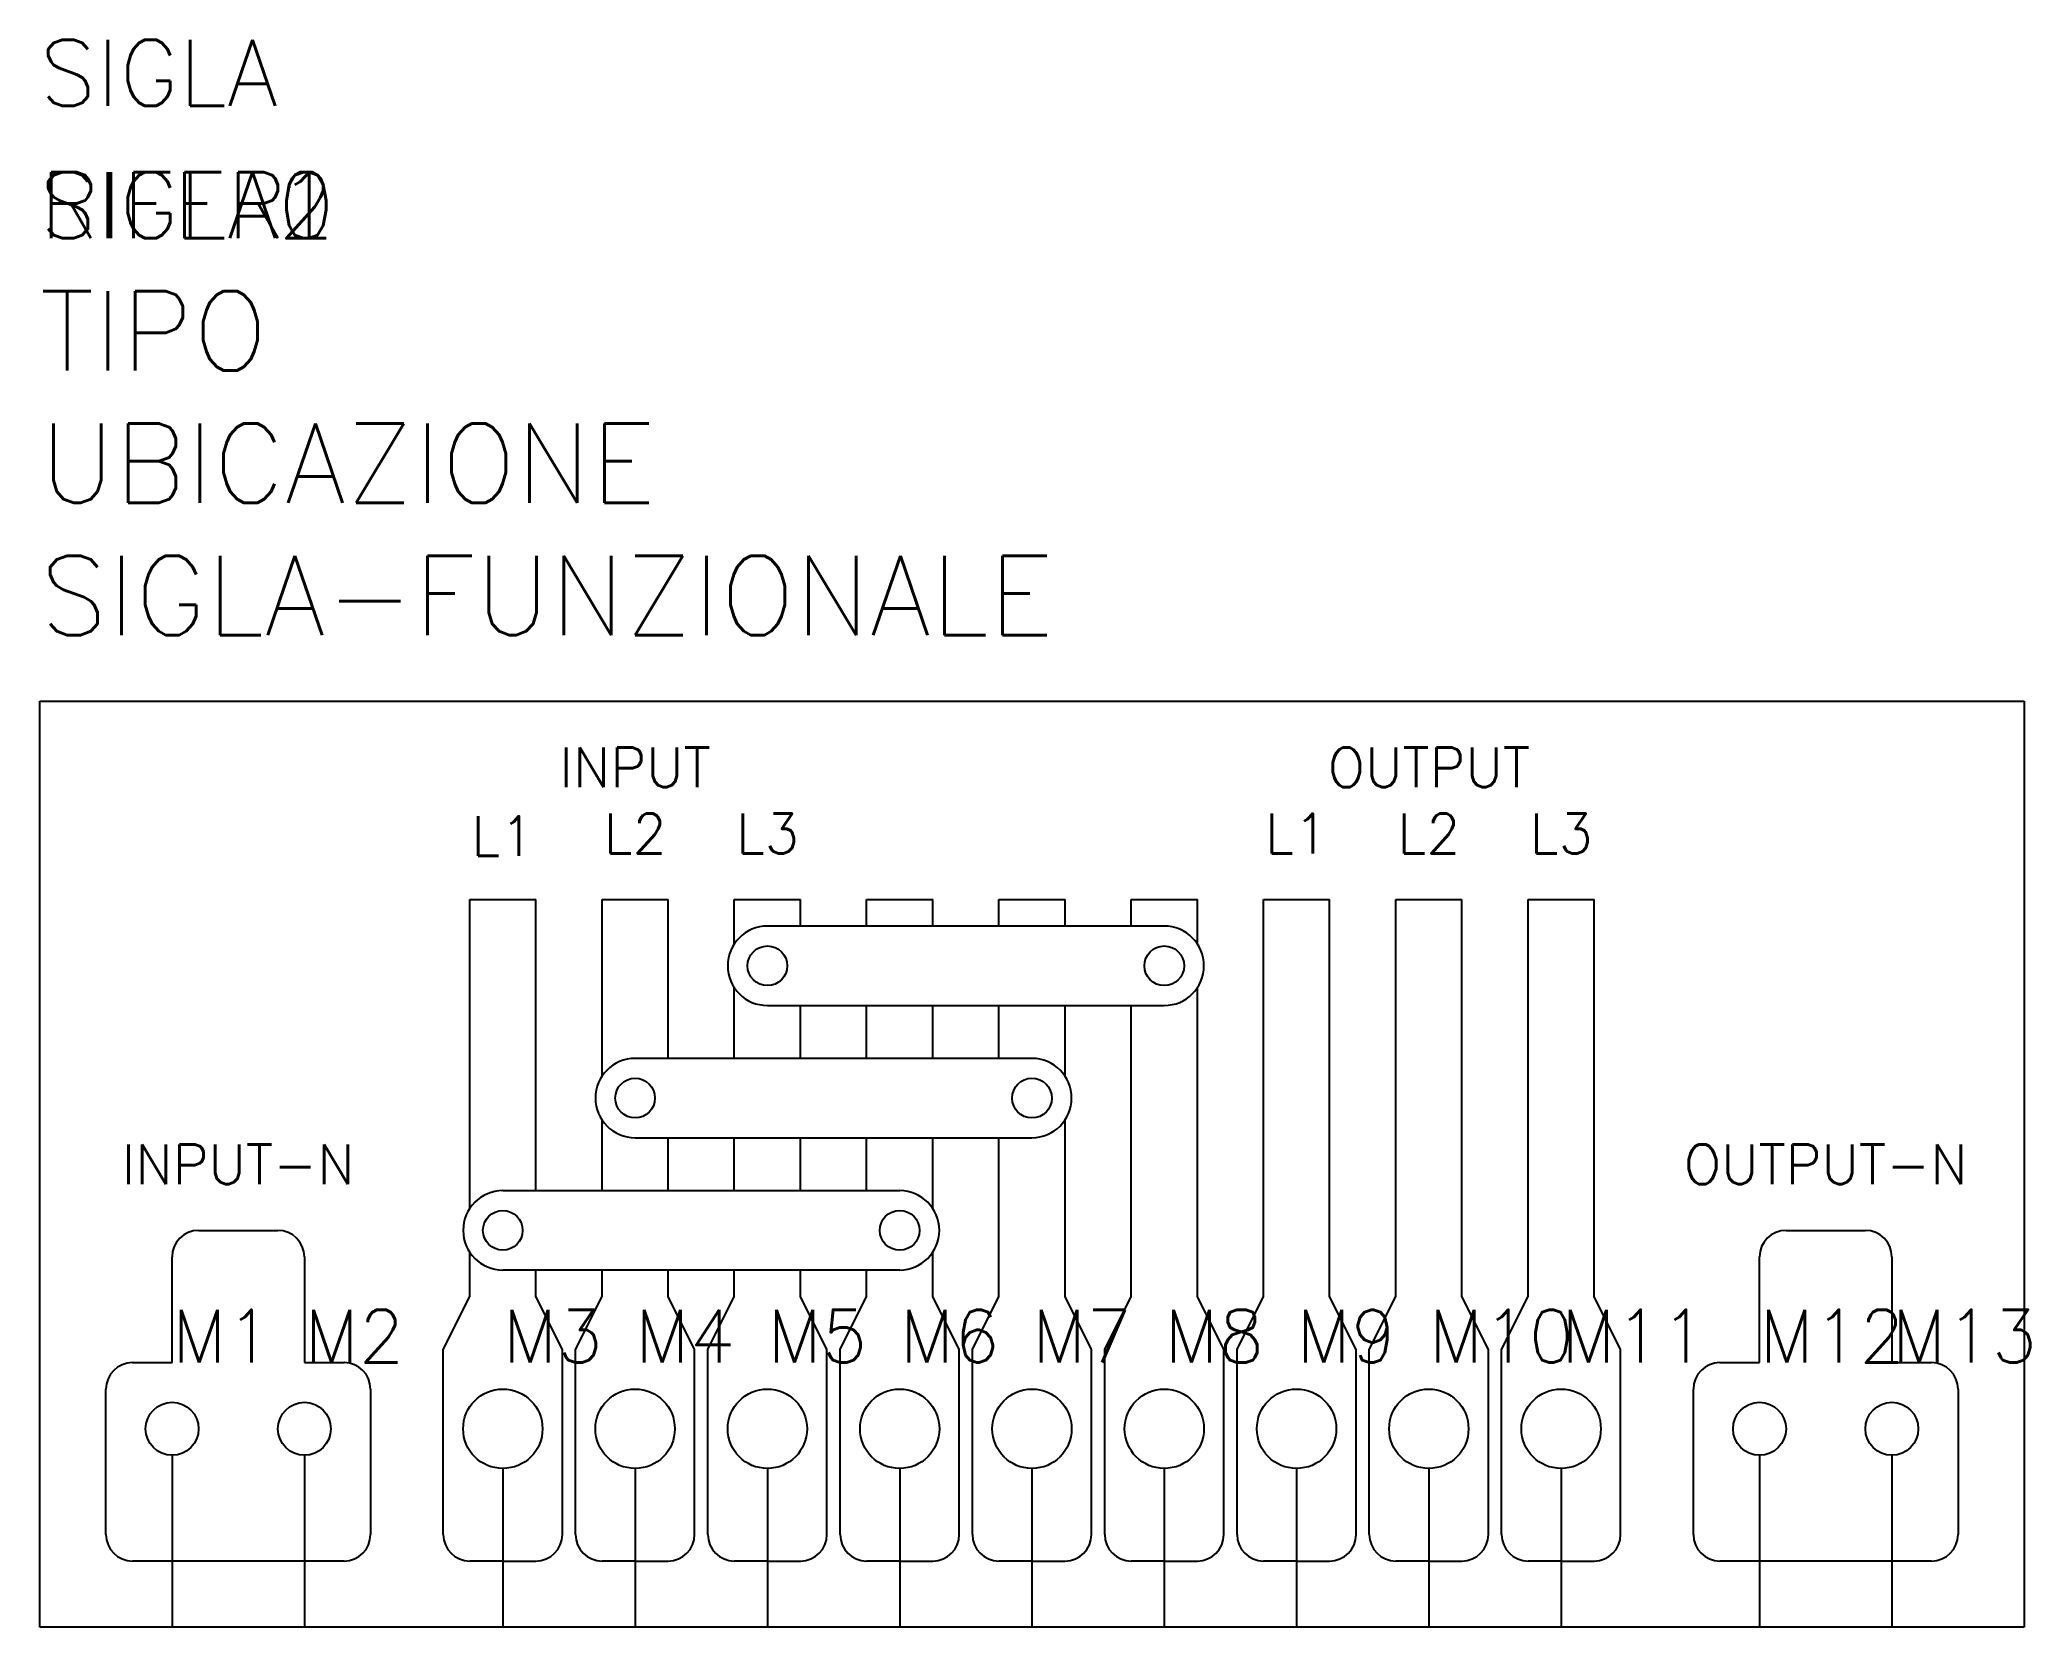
# Model space of a CAD drawing. Extents: x 0 to 75.2, y 0 to 60.
import ezdxf

# ---------------------------------------------------------------- set-up
doc = ezdxf.new("R2010")
doc.units = 0
doc.header["$LTSCALE"] = 4
doc.layers.get('0').update_dxf_attribs({"linetype": 'CONTINUOUS'})
doc.styles.get("Standard").update_dxf_attribs({"font": 'romans.shx'})

msp = doc.modelspace()

# ---------------------------------------------------------------- linework, layer by layer
for p, q in [((0, 0), (0, 35)), ((0, 35), (75, 35)), ((75, 35), (75, 0)), ((16.25, 15.829), (16.25, 27.5)), ((16.25, 27.5), (18.75, 27.5)), ((18.75, 16.5), (18.75, 27.5)), ((21.25, 20.829), (21.25, 27.5)), ((21.25, 27.5), (23.75, 27.5)), ((23.75, 21.5), (23.75, 27.5)), ((26.25, 25.829), (26.25, 27.5)), ((26.25, 27.5), (28.75, 27.5)), ((28.75, 26.5), (28.75, 27.5)), ((31.25, 26.5), (31.25, 27.5)), ((31.25, 27.5), (33.75, 27.5)), ((33.75, 26.5), (33.75, 27.5)), ((36.25, 26.5), (36.25, 27.5)), ((36.25, 27.5), (38.75, 27.5)), ((38.75, 26.5), (38.75, 27.5)), ((41.25, 26.5), (41.25, 27.5)), ((41.25, 27.5), (43.75, 27.5)), ((43.75, 25.829), (43.75, 27.5)), ((46.25, 12.5), (46.25, 27.5)), ((46.25, 27.5), (48.75, 27.5)), ((48.75, 12.5), (48.75, 27.5)), ((51.25, 12.5), (51.25, 27.5)), ((51.25, 27.5), (53.75, 27.5)), ((53.75, 12.5), (53.75, 27.5)), ((56.25, 12.5), (56.25, 27.5)), ((56.25, 27.5), (58.75, 27.5)), ((58.75, 12.5), (58.75, 27.5)), ((42.5, 26.5), (27.5, 26.5)), ((26.25, 21.5), (26.25, 24.171)), ((43.75, 12.5), (43.75, 24.171)), ((27.5, 23.5), (42.5, 23.5)), ((28.75, 21.5), (28.75, 23.5)), ((31.25, 21.5), (31.25, 23.5)), ((33.75, 21.5), (33.75, 23.5)), ((36.25, 21.5), (36.25, 23.5)), ((38.75, 20.829), (38.75, 23.5)), ((41.25, 12.5), (41.25, 23.5)), ((37.5, 21.5), (22.5, 21.5)), ((21.25, 16.5), (21.25, 19.171)), ((38.75, 12.5), (38.75, 19.171)), ((22.5, 18.5), (37.5, 18.5)), ((23.75, 16.5), (23.75, 18.5)), ((26.25, 16.5), (26.25, 18.5)), ((28.75, 16.5), (28.75, 18.5)), ((31.25, 16.5), (31.25, 18.5)), ((33.75, 15.829), (33.75, 18.5)), ((36.25, 12.5), (36.25, 18.5)), ((17.5, 16.5), (32.5, 16.5)), ((6, 15), (9, 15)), ((66, 15), (69, 15)), ((5, 10), (5, 14)), ((10, 14), (10, 10)), ((16.25, 12.5), (16.25, 14.171)), ((33.75, 12.5), (33.75, 14.171)), ((65, 10), (65, 14)), ((70, 14), (70, 10)), ((32.5, 13.5), (17.5, 13.5)), ((18.75, 12.5), (18.75, 13.5)), ((21.25, 12.5), (21.25, 13.5)), ((23.75, 12.5), (23.75, 13.5)), ((26.25, 12.5), (26.25, 13.5)), ((28.75, 12.5), (28.75, 13.5)), ((31.25, 12.5), (31.25, 13.5)), ((15.25, 10.5), (16.25, 12.5)), ((19.75, 10.5), (18.75, 12.5)), ((20.25, 10.5), (21.25, 12.5)), ((24.75, 10.5), (23.75, 12.5)), ((25.25, 10.5), (26.25, 12.5)), ((29.75, 10.5), (28.75, 12.5)), ((30.25, 10.5), (31.25, 12.5)), ((34.75, 10.5), (33.75, 12.5)), ((35.25, 10.5), (36.25, 12.5)), ((39.75, 10.5), (38.75, 12.5)), ((40.25, 10.5), (41.25, 12.5)), ((44.75, 10.5), (43.75, 12.5)), ((45.25, 10.5), (46.25, 12.5)), ((49.75, 10.5), (48.75, 12.5)), ((50.25, 10.5), (51.25, 12.5)), ((54.75, 10.5), (53.75, 12.5)), ((55.25, 10.5), (56.25, 12.5)), ((59.75, 10.5), (58.75, 12.5)), ((3.5, 10), (5, 10)), ((10, 10), (11.5, 10)), ((15.25, 3.5), (15.25, 10.5)), ((19.75, 3.5), (19.75, 10.5)), ((20.25, 3.5), (20.25, 10.5)), ((24.75, 3.5), (24.75, 10.5)), ((25.25, 3.5), (25.25, 10.5)), ((29.75, 3.5), (29.75, 10.5)), ((30.25, 3.5), (30.25, 10.5)), ((34.75, 3.5), (34.75, 10.5)), ((35.25, 3.5), (35.25, 10.5)), ((39.75, 3.5), (39.75, 10.5)), ((40.25, 3.5), (40.25, 10.5)), ((44.75, 3.5), (44.75, 10.5)), ((45.25, 3.5), (45.25, 10.5)), ((49.75, 3.5), (49.75, 10.5)), ((50.25, 3.5), (50.25, 10.5)), ((54.75, 3.5), (54.75, 10.5)), ((55.25, 3.5), (55.25, 10.5)), ((59.75, 3.5), (59.75, 10.5)), ((63.5, 10), (65, 10)), ((70, 10), (71.5, 10)), ((2.5, 3.5), (2.5, 9)), ((12.5, 9), (12.5, 3.5)), ((62.5, 3.5), (62.5, 9)), ((72.5, 9), (72.5, 3.5)), ((5, 6.5), (5, 0)), ((10, 6.5), (10, 0)), ((65, 6.5), (65, 0)), ((70, 6.5), (70, 0)), ((17.5, 6), (17.5, 0)), ((22.5, 6), (22.5, 0)), ((27.5, 6), (27.5, 0)), ((32.5, 6), (32.5, 0)), ((37.5, 6), (37.5, 0)), ((42.5, 6), (42.5, 0)), ((47.5, 6), (47.5, 0)), ((52.5, 6), (52.5, 0)), ((57.5, 6), (57.5, 0)), ((11.5, 2.5), (3.5, 2.5)), ((17.5, 2.5), (16.25, 2.5)), ((17.5, 2.5), (18.75, 2.5)), ((22.5, 2.5), (21.25, 2.5)), ((22.5, 2.5), (23.75, 2.5)), ((27.5, 2.5), (26.25, 2.5)), ((27.5, 2.5), (28.75, 2.5)), ((32.5, 2.5), (31.25, 2.5)), ((32.5, 2.5), (33.75, 2.5)), ((37.5, 2.5), (36.25, 2.5)), ((37.5, 2.5), (38.75, 2.5)), ((42.5, 2.5), (41.25, 2.5)), ((42.5, 2.5), (43.75, 2.5)), ((47.5, 2.5), (46.25, 2.5)), ((47.5, 2.5), (48.75, 2.5)), ((52.5, 2.5), (51.25, 2.5)), ((52.5, 2.5), (53.75, 2.5)), ((57.5, 2.5), (56.25, 2.5)), ((57.5, 2.5), (58.75, 2.5)), ((71.5, 2.5), (63.5, 2.5)), ((75, 0), (0, 0))]:
    msp.add_line(p, q)
for centre, radius in [((27.5, 25), 0.75), ((42.5, 25), 0.75), ((22.5, 20), 0.75), ((37.5, 20), 0.75), ((17.5, 15), 0.75), ((32.5, 15), 0.75), ((5, 7.5), 1), ((10, 7.5), 1), ((17.5, 7.5), 1.5), ((22.5, 7.5), 1.5), ((27.5, 7.5), 1.5), ((32.5, 7.5), 1.5), ((37.5, 7.5), 1.5), ((42.5, 7.5), 1.5), ((47.5, 7.5), 1.5), ((52.5, 7.5), 1.5), ((57.5, 7.5), 1.5), ((65, 7.5), 1), ((70, 7.5), 1)]:
    msp.add_circle(centre, radius)
for centre, radius, start, end in [((27.5, 25), 1.5, 90, 270), ((42.5, 25), 1.5, 270, 90), ((22.5, 20), 1.5, 90, 270), ((37.5, 20), 1.5, 270, 90), ((17.5, 15), 1.5, 90, 270), ((32.5, 15), 1.5, 270, 90), ((6, 14), 1, 90, 180), ((9, 14), 1, 0, 90), ((66, 14), 1, 90, 180), ((69, 14), 1, 0, 90), ((3.5, 9), 1, 90, 180), ((11.5, 9), 1, 0, 90), ((63.5, 9), 1, 90, 180), ((71.5, 9), 1, 0, 90), ((3.5, 3.5), 1, 180, 270), ((11.5, 3.5), 1, 270, 0), ((16.25, 3.5), 1, 180, 270), ((18.75, 3.5), 1, 270, 0), ((21.25, 3.5), 1, 180, 270), ((23.75, 3.5), 1, 270, 0), ((26.25, 3.5), 1, 180, 270), ((28.75, 3.5), 1, 270, 0), ((31.25, 3.5), 1, 180, 270), ((33.75, 3.5), 1, 270, 0), ((36.25, 3.5), 1, 180, 270), ((38.75, 3.5), 1, 270, 0), ((41.25, 3.5), 1, 180, 270), ((43.75, 3.5), 1, 270, 0), ((46.25, 3.5), 1, 180, 270), ((48.75, 3.5), 1, 270, 0), ((51.25, 3.5), 1, 180, 270), ((53.75, 3.5), 1, 270, 0), ((56.25, 3.5), 1, 180, 270), ((58.75, 3.5), 1, 270, 0), ((63.5, 3.5), 1, 180, 270), ((71.5, 3.5), 1, 270, 0)]:
    msp.add_arc(centre, radius, start, end)

# ---------------------------------------------------------------- texts
at = {"char_height": 1.5, "attachment_point": 5}
for s, width, heights, insert in [('INPUT', 10, [3.15], (22.5, 32.5)), ('OUTPUT', 10, [3.15], (52.5, 32.5)), ('L1', 5, [0], (17.5, 29.9)), ('L2', 5, [0], (22.5, 30)), ('L3', 5, [0], (27.5, 30)), ('L1', 5, [0], (47.5, 30)), ('L2', 5, [0], (52.5, 30)), ('L3', 5, [0], (57.5, 30)), ('INPUT-N', 10, [3.15], (7.5, 17.5)), ('OUTPUT-N', 10, [3.15], (67.5, 17.5))]:
    msp.add_mtext_dynamic_manual_height_columns(s, width=width, gutter_width=1, heights=heights, dxfattribs=dict(at, insert=insert))
at = {"color": 3}
for tag, p, s, height, flags in [('SIGLA', (0, 57.5), 'SIGLA ?', 2.5, 8), ('SIGLA0', (0, 52.5), '', 2.5, 9), ('SIGLA1', (0, 52.5), '', 2.5, 9), ('SIGLA2', (0, 52.5), '', 2.5, 9), ('RIFER', (0, 52.5), 'RIFER ?', 2.5, 8), ('TIPO', (0, 47.5), '', 3, 9), ('UBICAZIONE', (0, 42.5), '', 3, 8), ('SIGLA-FUNZIONALE', (0, 37.5), '', 3, 9)]:
    msp.add_attdef(tag, p, s, height=height, dxfattribs=dict(at, flags=flags))
at = {"color": 4, "flags": 8}
for tag, p in [('M1', (5, 10)), ('M2', (10, 10)), ('M3', (17.5, 10)), ('M4', (22.5, 10)), ('M5', (27.5, 10)), ('M6', (32.5, 10)), ('M7', (37.5, 10)), ('M8', (42.5, 10)), ('M9', (47.5, 10)), ('M10', (52.5, 10)), ('M11', (57.5, 10)), ('M12', (65, 10)), ('M13', (70, 10))]:
    msp.add_attdef(tag, p, '', height=2, dxfattribs=at)
for tag, p, s, height, flags in [('TIPOSIG', (0, 0), '3', 0.00000001, 9), ('POSIZIONE', (0, 0), '', 0.00000001, 9), ('P-TABELLA', (0, 0), '', 0.00000001, 9), ('T-TABELLA', (0, 0), '', 0.00000001, 9), ('H-TABELLA', (0, 0), '', 0.00000001, 9), ('CODICE', (0, 0), '1xNNN', 0.00000001, 9), ('NOTE1', (0, 0), '', 0.00000001, 9), ('NOTE2', (0, 0), '', 0.00000001, 9), ('DEN1', (0, 0), '', 0.00000001, 8), ('DEN1-A', (0, 0), '', 0.00000001, 8), ('DEN1-TRAD-ID', (0, 0), '', 0.00000001, 8), ('F1', (5, 0), '', 0.00001, 9), ('F2', (10, 0), '', 0.00001, 9), ('F3', (17.5, 0), '', 0.00001, 9), ('F4', (22.5, 0), '', 0.00001, 9), ('F5', (27.5, 0), '', 0.00001, 9), ('F6', (32.5, 0), '', 0.00001, 9), ('F7', (37.5, 0), '', 0.00001, 9), ('F8', (42.5, 0), '', 0.00001, 9), ('F9', (47.5, 0), '', 0.00001, 9), ('F10', (52.5, 0), '', 0.00001, 9), ('F11', (57.5, 0), '', 0.00001, 9), ('F12', (65, 0), '', 0.00001, 9), ('F13', (70, 0), '', 0.00001, 9)]:
    msp.add_attdef(tag, p, s, height=height, dxfattribs=dict(flags=flags))

doc.saveas('drawing.dxf')
